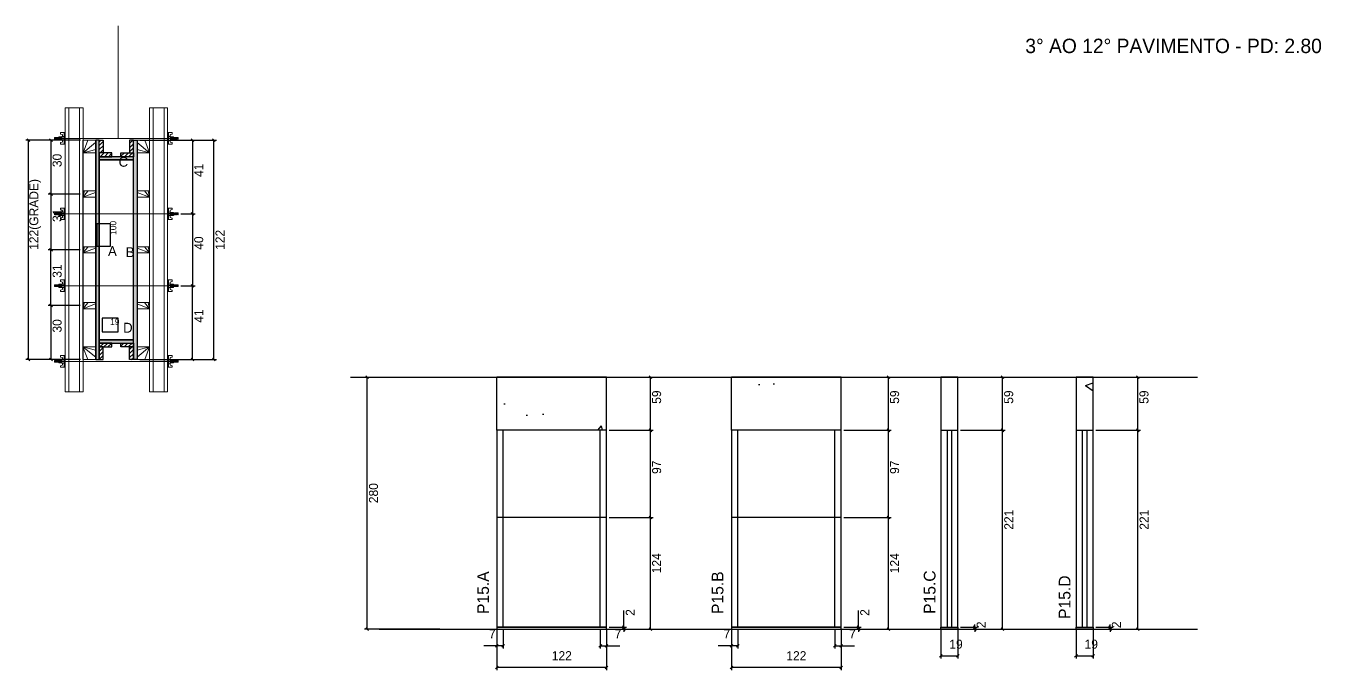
# Model space of a CAD drawing. Header units: metres. Extents: x 7413 to 8853, y 8626 to 9343.
import ezdxf

# ---------------------------------------------------------------- set-up
doc = ezdxf.new("R2010")
doc.units = ezdxf.units.M
for name, color, linetype in [('CHAPA', 7, 'Continuous'), ('COTA', 7, 'Continuous'), ('Hachura', 7, 'Continuous'), ('Madeira', 7, 'Continuous'), ('NIVEL 2° PAV.', 7, 'Continuous'), ('NOMENCLATURA', 7, 'Continuous'), ('Nível', 7, 'Continuous'), ('Painéis', 7, 'Continuous'), ('Perfil Metálico', 7, 'Continuous'), ('SARR_2.2x7', 7, 'Continuous'), ('SARRAFO', 7, 'Continuous'), ('Texto Seção', 7, 'Continuous'), ('TEXTO_GERAL', 7, 'Continuous')]:
    doc.layers.add(name, color=color, linetype=linetype)

msp = doc.modelspace()

# ---------------------------------------------------------------- hatches: boundary and pattern name
at = {"layer": 'COTA'}
h = msp.add_hatch(dxfattribs=at)
h.set_pattern_fill('AR-CONC')
h.paths.add_polyline_path([(7936.5, 8951.8), (7936.5, 8892.8), (8058.5, 8892.8), (8058.5, 8951.8), (7936.5, 8951.8)])
h = msp.add_hatch(dxfattribs=at)
h.set_pattern_fill('AR-CONC')
h.paths.add_polyline_path([(8197.4, 8951.8), (8197.4, 8892.8), (8319.4, 8892.8), (8319.4, 8951.8), (8197.4, 8951.8)])
h = msp.add_hatch(dxfattribs=at)
h.set_pattern_fill('AR-CONC')
h.paths.add_polyline_path([(8449.2, 8892.8), (8449.2, 8951.8), (8430.2, 8951.8), (8430.2, 8892.8), (8449.2, 8892.8)])
h = msp.add_hatch(dxfattribs=at)
h.set_pattern_fill('AR-CONC')
h.paths.add_polyline_path([(8599.6, 8892.8), (8599.6, 8951.8), (8580.6, 8951.8), (8580.6, 8892.8), (8599.6, 8892.8)])
at = {"layer": 'Hachura'}
h = msp.add_hatch(color=7, dxfattribs=at)
h.dxf.hatch_style = 1
h.paths.add_polyline_path([(7494.2, 9215.5), (7490.2, 9215.5), (7490.2, 8971.5), (7494.2, 8971.5), (7494.2, 9215.5)])
h = msp.add_hatch(color=7, dxfattribs=at)
h.dxf.hatch_style = 1
h.paths.add_polyline_path([(7494.2, 9215.5), (7490.2, 9215.5), (7490.2, 8971.5), (7494.2, 8971.5), (7494.2, 9215.5)])
h = msp.add_hatch(dxfattribs=at)
h.set_pattern_fill('ANSI31')
h.paths.add_polyline_path([(7494.2, 9201.5), (7498.6, 9201.5), (7498.6, 9215.5), (7494.2, 9215.5), (7494.2, 9201.5)])
h = msp.add_hatch(dxfattribs=at)
h.set_pattern_fill('ANSI31')
h.paths.add_polyline_path([(7532.2, 9201.5), (7527.8, 9201.5), (7527.8, 9215.5), (7532.2, 9215.5), (7532.2, 9201.5)])
h = msp.add_hatch(color=7, dxfattribs=at)
h.dxf.hatch_style = 1
h.paths.add_polyline_path([(7532.2, 9215.5), (7536.2, 9215.5), (7536.2, 8971.5), (7532.2, 8971.5), (7532.2, 9215.5)])
h = msp.add_hatch(color=7, dxfattribs=at)
h.dxf.hatch_style = 1
h.paths.add_polyline_path([(7532.2, 9215.5), (7536.2, 9215.5), (7536.2, 8971.5), (7532.2, 8971.5), (7532.2, 9215.5)])
h = msp.add_hatch(dxfattribs=at)
h.set_pattern_fill('ANSI31')
h.paths.add_polyline_path([(7494.2, 9197.1), (7494.2, 9201.5), (7508.2, 9201.5), (7508.2, 9197.1), (7494.2, 9197.1)])
h = msp.add_hatch(color=7, dxfattribs=at)
h.dxf.hatch_style = 1
h.paths.add_polyline_path([(7532.2, 9193.5), (7532.2, 9197.1), (7494.2, 9197.1), (7494.2, 9193.5), (7532.2, 9193.5)])
h = msp.add_hatch(color=7, dxfattribs=at)
h.dxf.hatch_style = 1
h.paths.add_polyline_path([(7532.2, 9193.5), (7532.2, 9197.1), (7494.2, 9197.1), (7494.2, 9193.5), (7532.2, 9193.5)])
h = msp.add_hatch(dxfattribs=at)
h.set_pattern_fill('ANSI31')
h.paths.add_polyline_path([(7532.2, 9197.1), (7532.2, 9201.5), (7518.2, 9201.5), (7518.2, 9197.1), (7532.2, 9197.1)])
h = msp.add_hatch(color=7, dxfattribs=at)
h.dxf.hatch_style = 1
h.paths.add_polyline_path([(7532.2, 8989.9), (7532.2, 8993.5), (7494.2, 8993.5), (7494.2, 8989.9), (7532.2, 8989.9)])
h = msp.add_hatch(color=7, dxfattribs=at)
h.dxf.hatch_style = 1
h.paths.add_polyline_path([(7532.2, 8989.9), (7532.2, 8993.5), (7494.2, 8993.5), (7494.2, 8989.9), (7532.2, 8989.9)])
h = msp.add_hatch(dxfattribs=at)
h.set_pattern_fill('ANSI31')
h.paths.add_polyline_path([(7494.2, 8985.5), (7494.2, 8989.9), (7508.2, 8989.9), (7508.2, 8985.5), (7494.2, 8985.5)])
h = msp.add_hatch(dxfattribs=at)
h.set_pattern_fill('ANSI31')
h.paths.add_polyline_path([(7532.2, 8985.5), (7532.2, 8989.9), (7518.2, 8989.9), (7518.2, 8985.5), (7532.2, 8985.5)])
h = msp.add_hatch(dxfattribs=at)
h.set_pattern_fill('ANSI31')
h.paths.add_polyline_path([(7494.2, 8985.5), (7498.6, 8985.5), (7498.6, 8971.5), (7494.2, 8971.5), (7494.2, 8985.5)])
h = msp.add_hatch(dxfattribs=at)
h.set_pattern_fill('ANSI31')
h.paths.add_polyline_path([(7532.2, 8985.5), (7527.8, 8985.5), (7527.8, 8971.5), (7532.2, 8971.5), (7532.2, 8985.5)])

# ---------------------------------------------------------------- linework, layer by layer
at = {"layer": 'CHAPA', "color": 1, "lineweight": 25}
for points in [[(7494.2, 9215.5), (7490.2, 9215.5), (7490.2, 8971.5), (7494.2, 8971.5)], [(7494.2, 9215.5), (7490.2, 9215.5), (7490.2, 8971.5), (7494.2, 8971.5)], [(7532.2, 9215.5), (7536.2, 9215.5), (7536.2, 8971.5), (7532.2, 8971.5)], [(7532.2, 9215.5), (7536.2, 9215.5), (7536.2, 8971.5), (7532.2, 8971.5)], [(7532.2, 9193.5), (7532.2, 9197.1), (7494.2, 9197.1), (7494.2, 9193.5)], [(7532.2, 9193.5), (7532.2, 9197.1), (7494.2, 9197.1), (7494.2, 9193.5)], [(7532.2, 8989.9), (7532.2, 8993.5), (7494.2, 8993.5), (7494.2, 8989.9)], [(7532.2, 8989.9), (7532.2, 8993.5), (7494.2, 8993.5), (7494.2, 8989.9)]]:
    msp.add_lwpolyline(points, close=True, dxfattribs=at)
at = {"layer": 'COTA', "color": 241, "lineweight": 25}
for p, q in [((7473.2, 9215.5), (7412.6, 9215.5)), ((7415.6, 8971.5), (7415.6, 9215.5)), ((7473.1, 9215.5), (7437.5, 9215.5)), ((7440.5, 9215.5), (7440.5, 9155.5)), ((7539.2, 9215.5), (7624.6, 9215.5)), ((7573.2, 9215.5), (7600.9, 9215.5)), ((7597.9, 9215.5), (7597.9, 9133.6)), ((7621.6, 8971.5), (7621.6, 9215.5)), ((7473.1, 9155.5), (7437.5, 9155.5)), ((7473.1, 9155.5), (7437.5, 9155.5)), ((7440.5, 9155.5), (7440.5, 9093.5)), ((7585, 9133.6), (7600.9, 9133.6)), ((7585, 9133.6), (7600.9, 9133.6)), ((7597.9, 9133.6), (7597.9, 9053.6)), ((7473.1, 9093.5), (7437.5, 9093.5)), ((7473.1, 9093.5), (7437.5, 9093.5)), ((7440.5, 9031.5), (7440.5, 9093.5)), ((7585, 9053.6), (7600.9, 9053.6)), ((7585, 9053.6), (7600.9, 9053.6)), ((7597.9, 8971.5), (7597.9, 9053.6)), ((7473.1, 9031.5), (7437.5, 9031.5)), ((7473.1, 9031.5), (7437.5, 9031.5)), ((7440.5, 9031.5), (7440.5, 8971.5)), ((7473.2, 8971.5), (7412.6, 8971.5)), ((7473.1, 8971.5), (7437.5, 8971.5)), ((7539.2, 8971.5), (7624.6, 8971.5)), ((7573.2, 8971.5), (7600.9, 8971.5)), ((8058.5, 8951.8), (7936.5, 8951.8)), ((7936.5, 8892.8), (7936.5, 8951.8)), ((8058.5, 8892.8), (8058.5, 8951.8)), ((8319.4, 8951.8), (8197.4, 8951.8)), ((8197.4, 8892.8), (8197.4, 8951.8)), ((8319.4, 8892.8), (8319.4, 8951.8))]:
    msp.add_line(p, q, dxfattribs=at)
at = {"layer": 'COTA', "color": 0, "lineweight": 25}
for p, q in [((7417.1, 9214), (7414.1, 9217)), ((7442, 9214), (7439, 9217)), ((7599.4, 9214), (7596.4, 9217)), ((7623.1, 9214), (7620.1, 9217)), ((7439, 9157), (7442, 9154)), ((7442, 9154), (7439, 9157)), ((7596.4, 9135.1), (7599.4, 9132.1)), ((7599.4, 9132.1), (7596.4, 9135.1)), ((7439, 9095), (7442, 9092)), ((7442, 9092), (7439, 9095)), ((7599.4, 9052.1), (7596.4, 9055.1)), ((7596.4, 9055.1), (7599.4, 9052.1)), ((7442, 9030), (7439, 9033)), ((7439, 9033), (7442, 9030)), ((7414.1, 8973), (7417.1, 8970)), ((7439, 8973), (7442, 8970)), ((7596.4, 8973), (7599.4, 8970)), ((7620.1, 8973), (7623.1, 8970)), ((8108.7, 8950.3), (8105.7, 8953.3)), ((8373.4, 8950.3), (8370.4, 8953.3)), ((8500.4, 8950.3), (8497.4, 8953.3)), ((8650.8, 8950.3), (8647.8, 8953.3)), ((8108.7, 8891.3), (8105.7, 8894.3)), ((8105.7, 8894.3), (8108.7, 8891.3)), ((8373.4, 8891.3), (8370.4, 8894.3)), ((8370.4, 8894.3), (8373.4, 8891.3)), ((8497.4, 8894.3), (8500.4, 8891.3)), ((8500.4, 8891.3), (8497.4, 8894.3)), ((8647.8, 8894.3), (8650.8, 8891.3)), ((8650.8, 8891.3), (8647.8, 8894.3)), ((8108.7, 8794.3), (8105.7, 8797.3)), ((8105.7, 8797.3), (8108.7, 8794.3)), ((8373.4, 8794.3), (8370.4, 8797.3)), ((8370.4, 8797.3), (8373.4, 8794.3)), ((8076.3, 8675.3), (8079.3, 8672.3)), ((8079.3, 8670.3), (8076.3, 8673.3)), ((8105.7, 8673.3), (8108.7, 8670.3)), ((8337.1, 8675.3), (8340.1, 8672.3)), ((8340.1, 8670.3), (8337.1, 8673.3)), ((8370.4, 8673.3), (8373.4, 8670.3)), ((8466.6, 8675.3), (8469.6, 8672.3)), ((8469.6, 8670.3), (8466.6, 8673.3)), ((8497.4, 8673.3), (8500.4, 8670.3)), ((8617, 8675.3), (8620, 8672.3)), ((8620, 8670.3), (8617, 8673.3)), ((8647.8, 8673.3), (8650.8, 8670.3)), ((7938, 8654.8), (7935, 8651.8)), ((7942, 8651.8), (7945, 8654.8)), ((8053, 8654.8), (8050, 8651.8)), ((8057, 8651.8), (8060, 8654.8)), ((8198.9, 8654.8), (8195.9, 8651.8)), ((8202.9, 8651.8), (8205.9, 8654.8)), ((8313.9, 8654.8), (8310.9, 8651.8)), ((8317.9, 8651.8), (8320.9, 8654.8)), ((7938, 8630.7), (7935, 8627.7)), ((8057, 8627.7), (8060, 8630.7)), ((8198.9, 8630.7), (8195.9, 8627.7)), ((8317.9, 8627.7), (8320.9, 8630.7)), ((8431.7, 8643.4), (8428.7, 8640.4)), ((8447.7, 8640.4), (8450.7, 8643.4)), ((8582.1, 8643.4), (8579.1, 8640.4)), ((8598.1, 8640.4), (8601.1, 8643.4))]:
    msp.add_line(p, q, dxfattribs=at)
at = {"layer": 'COTA', "color": 180, "lineweight": 25}
for p, q in [((7506.6, 9122.6), (7491.6, 9122.6)), ((7491.6, 9122.6), (7491.6, 9097.6)), ((7506.6, 9097.6), (7506.6, 9122.6)), ((7491.6, 9097.6), (7506.6, 9097.6)), ((7515.3, 9017.5), (7497.3, 9017.5)), ((7497.3, 9017.5), (7497.3, 9002.5)), ((7515.3, 9002.5), (7515.3, 9017.5)), ((7497.3, 9002.5), (7515.3, 9002.5))]:
    msp.add_line(p, q, dxfattribs=at)
at = {"layer": 'COTA', "color": 4, "lineweight": 25}
for p, q in [((8061.5, 8951.8), (8110.2, 8951.8)), ((8107.2, 8892.8), (8107.2, 8951.8)), ((8322.4, 8951.8), (8374.9, 8951.8)), ((8371.9, 8892.8), (8371.9, 8951.8)), ((8452.2, 8951.8), (8501.9, 8951.8)), ((8498.9, 8892.8), (8498.9, 8951.8)), ((8602.6, 8951.8), (8652.3, 8951.8)), ((8649.3, 8892.8), (8649.3, 8951.8)), ((8061.5, 8892.8), (8110.2, 8892.8)), ((8061.5, 8892.8), (8110.2, 8892.8)), ((8107.2, 8795.8), (8107.2, 8892.8)), ((8322.4, 8892.8), (8374.9, 8892.8)), ((8322.4, 8892.8), (8374.9, 8892.8)), ((8371.9, 8795.8), (8371.9, 8892.8)), ((8452.2, 8892.8), (8501.9, 8892.8)), ((8452.2, 8892.8), (8501.9, 8892.8)), ((8498.9, 8671.8), (8498.9, 8892.8)), ((8602.6, 8892.8), (8652.3, 8892.8)), ((8602.6, 8892.8), (8652.3, 8892.8)), ((8649.3, 8671.8), (8649.3, 8892.8)), ((8061.5, 8795.8), (8110.2, 8795.8)), ((8061.5, 8795.8), (8110.2, 8795.8)), ((8107.2, 8671.8), (8107.2, 8795.8)), ((8322.4, 8795.8), (8374.9, 8795.8)), ((8322.4, 8795.8), (8374.9, 8795.8)), ((8371.9, 8671.8), (8371.9, 8795.8)), ((8077.8, 8673.8), (8077.8, 8692.6)), ((8338.6, 8673.8), (8338.6, 8692.6)), ((8061.5, 8673.8), (8080.8, 8673.8)), ((8077.8, 8671.8), (8077.8, 8673.8)), ((8322.4, 8673.8), (8341.6, 8673.8)), ((8338.6, 8671.8), (8338.6, 8673.8)), ((8452.2, 8673.8), (8471.1, 8673.8)), ((8468.1, 8673.8), (8468.1, 8676.8)), ((8468.1, 8671.8), (8468.1, 8673.8)), ((8602.6, 8673.8), (8621.5, 8673.8)), ((8618.5, 8673.8), (8618.5, 8676.8)), ((8618.5, 8671.8), (8618.5, 8673.8)), ((7936.5, 8670.8), (7936.5, 8626.2)), ((7936.5, 8668.8), (7936.5, 8650.3)), ((7943.5, 8670.8), (7943.5, 8650.3)), ((8051.5, 8670.8), (8051.5, 8650.3)), ((8058.5, 8670.8), (8058.5, 8626.2)), ((8058.5, 8668.8), (8058.5, 8650.3)), ((8061.5, 8671.8), (8080.8, 8671.8)), ((8061.5, 8671.8), (8110.2, 8671.8)), ((8077.8, 8671.8), (8077.8, 8668.8)), ((8197.4, 8670.8), (8197.4, 8626.2)), ((8197.4, 8668.8), (8197.4, 8650.3)), ((8204.4, 8670.8), (8204.4, 8650.3)), ((8312.4, 8670.8), (8312.4, 8650.3)), ((8319.4, 8670.8), (8319.4, 8626.2)), ((8319.4, 8668.8), (8319.4, 8650.3)), ((8322.4, 8671.8), (8341.6, 8671.8)), ((8322.4, 8671.8), (8374.9, 8671.8)), ((8338.6, 8671.8), (8338.6, 8668.8)), ((8430.2, 8670.8), (8430.2, 8638.9)), ((8449.2, 8670.8), (8449.2, 8638.9)), ((8452.2, 8671.8), (8471.1, 8671.8)), ((8452.2, 8671.8), (8501.9, 8671.8)), ((8468.1, 8671.8), (8468.1, 8668.8)), ((8580.6, 8670.8), (8580.6, 8638.9)), ((8599.6, 8670.8), (8599.6, 8638.9)), ((8602.6, 8671.8), (8621.5, 8671.8)), ((8602.6, 8671.8), (8652.3, 8671.8)), ((8618.5, 8671.8), (8618.5, 8668.8)), ((7936.5, 8653.3), (7921.8, 8653.3)), ((7943.5, 8653.3), (7936.5, 8653.3)), ((8051.5, 8653.3), (8058.5, 8653.3)), ((8058.5, 8653.3), (8073.2, 8653.3)), ((8197.4, 8653.3), (8182.6, 8653.3)), ((8204.4, 8653.3), (8197.4, 8653.3)), ((8312.4, 8653.3), (8319.4, 8653.3)), ((8319.4, 8653.3), (8334.1, 8653.3)), ((8430.2, 8641.9), (8449.2, 8641.9)), ((8580.6, 8641.9), (8599.6, 8641.9)), ((8058.5, 8629.2), (7936.5, 8629.2)), ((8319.4, 8629.2), (8197.4, 8629.2))]:
    msp.add_line(p, q, dxfattribs=at)
at = {"layer": 'COTA', "color": 241, "lineweight": 25}
for points in [[(8449.2, 8892.8), (8449.2, 8951.8), (8430.2, 8951.8), (8430.2, 8892.8)], [(8599.6, 8892.8), (8599.6, 8951.8), (8580.6, 8951.8), (8580.6, 8892.8)]]:
    msp.add_lwpolyline(points, dxfattribs=at)
at = {"layer": 'Hachura', "color": 0, "lineweight": 9}
for p, q in [((7456.2, 9224), (7451, 9224)), ((7451, 9224), (7451, 9222.3)), ((7451, 9222.3), (7453.2, 9221.7)), ((7453.4, 9221.4), (7453.4, 9219.4)), ((7455.2, 9223.8), (7456.2, 9223.8)), ((7455.2, 9223.6), (7456.2, 9223.6)), ((7455.2, 9223.3), (7456.2, 9223.3)), ((7455.2, 9222.8), (7456.2, 9222.8)), ((7455.2, 9222), (7456.2, 9222)), ((7455.2, 9220.6), (7456.2, 9220.6)), ((7455.3, 9224), (7455.3, 9211.1)), ((7455.3, 9224), (7455.3, 9218.8)), ((7456.2, 9211.1), (7456.2, 9224)), ((7570.2, 9211.1), (7570.2, 9224)), ((7570.2, 9224), (7575.3, 9224)), ((7571.1, 9223.8), (7570.2, 9223.8)), ((7571.1, 9223.6), (7570.2, 9223.6)), ((7571.1, 9223.3), (7570.2, 9223.3)), ((7571.1, 9222.8), (7570.2, 9222.8)), ((7571.1, 9222), (7570.2, 9222)), ((7571.1, 9220.6), (7570.2, 9220.6)), ((7571.1, 9224), (7571.1, 9211.1)), ((7571.1, 9224), (7571.1, 9218.8)), ((7572.9, 9221.4), (7572.9, 9219.4)), ((7575.3, 9222.3), (7573.1, 9221.7)), ((7575.3, 9224), (7575.3, 9222.3)), ((7444.7, 9218.5), (7444.4, 9218.2)), ((7444.4, 9218.2), (7444.4, 9216.9)), ((7444.7, 9216.6), (7444.4, 9216.9)), ((7445, 9218.5), (7444.7, 9218.5)), ((7444.7, 9216.6), (7444.7, 9218.5)), ((7445.3, 9216.6), (7444.7, 9217.9)), ((7445.2, 9216.5), (7444.7, 9217.6)), ((7444.7, 9217.1), (7445, 9216.5)), ((7444.7, 9216.9), (7444.8, 9216.6)), ((7445, 9218.5), (7446, 9216.6)), ((7445, 9218.5), (7446, 9216.6)), ((7445.1, 9218.6), (7446.2, 9216.5)), ((7446.4, 9216.5), (7445.3, 9218.7)), ((7445.3, 9216.6), (7446, 9216.6)), ((7446.2, 9218.5), (7445.5, 9218.5)), ((7446.5, 9216.6), (7445.5, 9218.5)), ((7446.2, 9218.5), (7447.1, 9216.6)), ((7446.3, 9218.6), (7447.3, 9216.5)), ((7447.6, 9216.5), (7446.5, 9218.7)), ((7447.1, 9216.6), (7446.5, 9216.6)), ((7447.3, 9218.5), (7446.7, 9218.5)), ((7447.6, 9216.6), (7446.7, 9218.5)), ((7446.9, 9218.5), (7446.7, 9218.5)), ((7447.3, 9218.5), (7448.3, 9216.6)), ((7447.4, 9218.6), (7448.5, 9216.5)), ((7447.9, 9216.6), (7447.6, 9216.6)), ((7448.7, 9216.5), (7447.7, 9218.7)), ((7448.5, 9218.5), (7447.8, 9218.5)), ((7448.8, 9216.6), (7447.8, 9218.5)), ((7447.9, 9216.6), (7448.3, 9216.6)), ((7448.5, 9218.5), (7449.4, 9216.6)), ((7449.4, 9217.4), (7448.8, 9218.7)), ((7448.8, 9216.6), (7449.4, 9216.6)), ((7449.4, 9217.6), (7449, 9218.5)), ((7449.4, 9218.5), (7449, 9218.5)), ((7449.4, 9215.8), (7449.4, 9219.2)), ((7449.4, 9219.2), (7452.7, 9219.2)), ((7449.4, 9218.2), (7452.7, 9218.2)), ((7449.4, 9216.6), (7452.7, 9216.6)), ((7452.7, 9215.8), (7449.4, 9215.8)), ((7449.5, 9215.8), (7449.5, 9219.2)), ((7451, 9212.7), (7453.2, 9213.3)), ((7451, 9211.1), (7451, 9212.7)), ((7455.3, 9211.1), (7451, 9211.1)), ((7452.7, 9219.4), (7452.7, 9215.6)), ((7455.3, 9219.4), (7452.7, 9219.4)), ((7452.7, 9215.6), (7452.7, 9215.8)), ((7452.7, 9215.6), (7452.7, 9215.8)), ((7452.7, 9215.6), (7455.3, 9215.6)), ((7455.3, 9217.8), (7453.3, 9217.8)), ((7453.3, 9217.3), (7455.3, 9217.3)), ((7453.4, 9213.6), (7453.4, 9215.6)), ((7455.2, 9214.5), (7456.2, 9214.5)), ((7455.2, 9213.1), (7456.2, 9213.1)), ((7455.2, 9212.2), (7456.2, 9212.2)), ((7455.2, 9211.7), (7456.2, 9211.7)), ((7455.2, 9211.4), (7456.2, 9211.4)), ((7455.2, 9211.2), (7456.2, 9211.2)), ((7455.3, 9217.5), (7455.3, 9219.4)), ((7455.3, 9218.8), (7455.3, 9218.2)), ((7455.3, 9217.5), (7456.2, 9217.5)), ((7455.3, 9211.1), (7456.2, 9211.1)), ((7455.6, 9218.5), (7455.4, 9218.5)), ((7455.4, 9216.5), (7455.8, 9216.5)), ((7456, 9218.5), (7455.6, 9218.5)), ((7456.2, 9212), (7456.2, 9219.8)), ((7570.2, 9212), (7570.2, 9219.8)), ((7571.1, 9217.5), (7570.2, 9217.5)), ((7571.1, 9214.5), (7570.2, 9214.5)), ((7571.1, 9213.1), (7570.2, 9213.1)), ((7571.1, 9212.2), (7570.2, 9212.2)), ((7571.1, 9211.7), (7570.2, 9211.7)), ((7571.1, 9211.4), (7570.2, 9211.4)), ((7571.1, 9211.2), (7570.2, 9211.2)), ((7571.1, 9211.1), (7570.2, 9211.1)), ((7570.3, 9218.5), (7570.7, 9218.5)), ((7570.9, 9216.5), (7570.5, 9216.5)), ((7570.7, 9218.5), (7571, 9218.5)), ((7571.1, 9217.5), (7571.1, 9219.4)), ((7571.1, 9219.4), (7573.6, 9219.4)), ((7571.1, 9218.8), (7571.1, 9218.2)), ((7571.1, 9217.8), (7573.1, 9217.8)), ((7573.1, 9217.3), (7571.1, 9217.3)), ((7573.6, 9215.6), (7571.1, 9215.6)), ((7571.1, 9211.1), (7575.3, 9211.1)), ((7572.9, 9213.6), (7572.9, 9215.6)), ((7575.3, 9212.7), (7573.1, 9213.3)), ((7573.6, 9219.4), (7573.6, 9215.6)), ((7576.9, 9219.2), (7573.6, 9219.2)), ((7576.9, 9218.2), (7573.6, 9218.2)), ((7576.9, 9216.6), (7573.6, 9216.6)), ((7573.6, 9215.8), (7576.9, 9215.8)), ((7573.6, 9215.6), (7573.6, 9215.8)), ((7573.6, 9215.6), (7573.6, 9215.8)), ((7575.3, 9211.1), (7575.3, 9212.7)), ((7576.8, 9215.8), (7576.8, 9219.2)), ((7576.9, 9215.8), (7576.9, 9219.2)), ((7576.9, 9217.4), (7577.5, 9218.7)), ((7577.8, 9218.5), (7576.9, 9216.6)), ((7576.9, 9217.6), (7577.3, 9218.5)), ((7576.9, 9218.5), (7577.3, 9218.5)), ((7577.5, 9216.6), (7576.9, 9216.6)), ((7577.5, 9216.6), (7578.5, 9218.5)), ((7577.6, 9216.5), (7578.7, 9218.7)), ((7578.9, 9218.6), (7577.8, 9216.5)), ((7577.8, 9218.5), (7578.5, 9218.5)), ((7579, 9218.5), (7578, 9216.6)), ((7578.5, 9216.6), (7578, 9216.6)), ((7578.5, 9216.6), (7578.7, 9216.6)), ((7578.7, 9216.5), (7579.8, 9218.7)), ((7578.7, 9216.6), (7579.6, 9218.5)), ((7580.1, 9218.6), (7579, 9216.5)), ((7579, 9218.5), (7579.6, 9218.5)), ((7580.2, 9218.5), (7579.2, 9216.6)), ((7579.2, 9216.6), (7579.8, 9216.6)), ((7579.4, 9218.5), (7579.6, 9218.5)), ((7579.8, 9216.6), (7580.8, 9218.5)), ((7579.9, 9216.5), (7581, 9218.7)), ((7581.2, 9218.6), (7580.1, 9216.5)), ((7580.2, 9218.5), (7580.8, 9218.5)), ((7581.3, 9218.5), (7580.3, 9216.6)), ((7581.3, 9218.5), (7580.3, 9216.6)), ((7581, 9216.6), (7580.3, 9216.6)), ((7581, 9216.6), (7581.6, 9217.9)), ((7581.1, 9216.5), (7581.6, 9217.6)), ((7581.3, 9218.5), (7581.6, 9218.5)), ((7581.6, 9217.1), (7581.3, 9216.5)), ((7581.6, 9216.9), (7581.5, 9216.6)), ((7581.6, 9218.5), (7582, 9218.2)), ((7581.6, 9216.6), (7581.6, 9218.5)), ((7581.6, 9216.6), (7582, 9216.9)), ((7582, 9218.2), (7582, 9216.9)), ((7444.7, 9134.5), (7444.4, 9134.2)), ((7444.4, 9134.2), (7444.4, 9132.9)), ((7445, 9134.5), (7444.7, 9134.5)), ((7444.7, 9132.6), (7444.7, 9134.5)), ((7445.3, 9132.6), (7444.7, 9133.9)), ((7445.2, 9132.5), (7444.7, 9133.6)), ((7445, 9134.5), (7446, 9132.6)), ((7445, 9134.5), (7446, 9132.6)), ((7445.1, 9134.6), (7446.2, 9132.5)), ((7446.4, 9132.5), (7445.3, 9134.7)), ((7446.2, 9134.5), (7445.5, 9134.5)), ((7446.5, 9132.6), (7445.5, 9134.5)), ((7446.2, 9134.5), (7447.1, 9132.6)), ((7446.3, 9134.6), (7447.3, 9132.5)), ((7447.6, 9132.5), (7446.5, 9134.7)), ((7447.3, 9134.5), (7446.7, 9134.5)), ((7447.6, 9132.6), (7446.7, 9134.5)), ((7446.9, 9134.5), (7446.7, 9134.5)), ((7447.3, 9134.5), (7448.3, 9132.6)), ((7447.4, 9134.6), (7448.5, 9132.5)), ((7448.7, 9132.5), (7447.7, 9134.7)), ((7448.5, 9134.5), (7447.8, 9134.5)), ((7448.8, 9132.6), (7447.8, 9134.5)), ((7448.5, 9134.5), (7449.4, 9132.6)), ((7449.4, 9133.4), (7448.8, 9134.7)), ((7449.4, 9133.6), (7449, 9134.5)), ((7449.4, 9134.5), (7449, 9134.5)), ((7449.4, 9131.8), (7449.4, 9135.2)), ((7449.4, 9135.2), (7452.7, 9135.2)), ((7449.4, 9134.2), (7452.7, 9134.2)), ((7449.5, 9131.8), (7449.5, 9135.2)), ((7456.2, 9140), (7451, 9140)), ((7451, 9140), (7451, 9138.3)), ((7451, 9138.3), (7453.2, 9137.7)), ((7452.7, 9135.4), (7452.7, 9131.6)), ((7455.3, 9135.4), (7452.7, 9135.4)), ((7455.3, 9133.8), (7453.3, 9133.8)), ((7453.4, 9137.4), (7453.4, 9135.4)), ((7455.2, 9139.8), (7456.2, 9139.8)), ((7455.2, 9139.6), (7456.2, 9139.6)), ((7455.2, 9139.3), (7456.2, 9139.3)), ((7455.2, 9138.8), (7456.2, 9138.8)), ((7455.2, 9138), (7456.2, 9138)), ((7455.2, 9136.6), (7456.2, 9136.6)), ((7455.3, 9140), (7455.3, 9127.1)), ((7455.3, 9140), (7455.3, 9134.8)), ((7455.3, 9133.5), (7455.3, 9135.4)), ((7455.3, 9134.8), (7455.3, 9134.2)), ((7455.3, 9133.5), (7456.2, 9133.5)), ((7455.6, 9134.5), (7455.4, 9134.5)), ((7456, 9134.5), (7455.6, 9134.5)), ((7456.2, 9127.1), (7456.2, 9140)), ((7456.2, 9128), (7456.2, 9135.8)), ((7570.2, 9127.1), (7570.2, 9140)), ((7570.2, 9140), (7575.3, 9140)), ((7571.1, 9139.8), (7570.2, 9139.8)), ((7571.1, 9139.6), (7570.2, 9139.6)), ((7571.1, 9139.3), (7570.2, 9139.3)), ((7571.1, 9138.8), (7570.2, 9138.8)), ((7571.1, 9138), (7570.2, 9138)), ((7571.1, 9136.6), (7570.2, 9136.6)), ((7570.2, 9128), (7570.2, 9135.8)), ((7571.1, 9133.5), (7570.2, 9133.5)), ((7570.3, 9134.5), (7570.7, 9134.5)), ((7570.7, 9134.5), (7571, 9134.5)), ((7571.1, 9140), (7571.1, 9127.1)), ((7571.1, 9140), (7571.1, 9134.8)), ((7571.1, 9133.5), (7571.1, 9135.4)), ((7571.1, 9135.4), (7573.6, 9135.4)), ((7571.1, 9134.8), (7571.1, 9134.2)), ((7571.1, 9133.8), (7573.1, 9133.8)), ((7572.9, 9137.4), (7572.9, 9135.4)), ((7575.3, 9138.3), (7573.1, 9137.7)), ((7573.6, 9135.4), (7573.6, 9131.6)), ((7576.9, 9135.2), (7573.6, 9135.2)), ((7576.9, 9134.2), (7573.6, 9134.2)), ((7575.3, 9140), (7575.3, 9138.3)), ((7576.8, 9131.8), (7576.8, 9135.2)), ((7576.9, 9131.8), (7576.9, 9135.2)), ((7576.9, 9133.4), (7577.5, 9134.7)), ((7577.8, 9134.5), (7576.9, 9132.6)), ((7576.9, 9133.6), (7577.3, 9134.5)), ((7576.9, 9134.5), (7577.3, 9134.5)), ((7577.5, 9132.6), (7578.5, 9134.5)), ((7577.6, 9132.5), (7578.7, 9134.7)), ((7578.9, 9134.6), (7577.8, 9132.5)), ((7577.8, 9134.5), (7578.5, 9134.5)), ((7579, 9134.5), (7578, 9132.6)), ((7578.7, 9132.5), (7579.8, 9134.7)), ((7578.7, 9132.6), (7579.6, 9134.5)), ((7580.1, 9134.6), (7579, 9132.5)), ((7579, 9134.5), (7579.6, 9134.5)), ((7580.2, 9134.5), (7579.2, 9132.6)), ((7579.4, 9134.5), (7579.6, 9134.5)), ((7579.8, 9132.6), (7580.8, 9134.5)), ((7579.9, 9132.5), (7581, 9134.7)), ((7581.2, 9134.6), (7580.1, 9132.5)), ((7580.2, 9134.5), (7580.8, 9134.5)), ((7581.3, 9134.5), (7580.3, 9132.6)), ((7581.3, 9134.5), (7580.3, 9132.6)), ((7581, 9132.6), (7581.6, 9133.9)), ((7581.1, 9132.5), (7581.6, 9133.6)), ((7581.3, 9134.5), (7581.6, 9134.5)), ((7581.6, 9134.5), (7582, 9134.2)), ((7581.6, 9132.6), (7581.6, 9134.5)), ((7582, 9134.2), (7582, 9132.9)), ((7444.7, 9132.6), (7444.4, 9132.9)), ((7444.7, 9133.1), (7445, 9132.5)), ((7444.7, 9132.9), (7444.8, 9132.6)), ((7445.3, 9132.6), (7446, 9132.6)), ((7447.1, 9132.6), (7446.5, 9132.6)), ((7447.9, 9132.6), (7447.6, 9132.6)), ((7447.9, 9132.6), (7448.3, 9132.6)), ((7448.8, 9132.6), (7449.4, 9132.6)), ((7449.4, 9132.6), (7452.7, 9132.6)), ((7452.7, 9131.8), (7449.4, 9131.8)), ((7451, 9128.7), (7453.2, 9129.3)), ((7451, 9127.1), (7451, 9128.7)), ((7455.3, 9127.1), (7451, 9127.1)), ((7452.7, 9131.6), (7452.7, 9131.8)), ((7452.7, 9131.6), (7452.7, 9131.8)), ((7452.7, 9131.6), (7455.3, 9131.6)), ((7453.3, 9133.3), (7455.3, 9133.3)), ((7453.4, 9129.6), (7453.4, 9131.6)), ((7455.2, 9130.5), (7456.2, 9130.5)), ((7455.2, 9129.1), (7456.2, 9129.1)), ((7455.2, 9128.2), (7456.2, 9128.2)), ((7455.2, 9127.7), (7456.2, 9127.7)), ((7455.2, 9127.4), (7456.2, 9127.4)), ((7455.2, 9127.2), (7456.2, 9127.2)), ((7455.3, 9127.1), (7456.2, 9127.1)), ((7455.4, 9132.5), (7455.8, 9132.5)), ((7571.1, 9130.5), (7570.2, 9130.5)), ((7571.1, 9129.1), (7570.2, 9129.1)), ((7571.1, 9128.2), (7570.2, 9128.2)), ((7571.1, 9127.7), (7570.2, 9127.7)), ((7571.1, 9127.4), (7570.2, 9127.4)), ((7571.1, 9127.2), (7570.2, 9127.2)), ((7571.1, 9127.1), (7570.2, 9127.1)), ((7570.9, 9132.5), (7570.5, 9132.5)), ((7573.1, 9133.3), (7571.1, 9133.3)), ((7573.6, 9131.6), (7571.1, 9131.6)), ((7571.1, 9127.1), (7575.3, 9127.1)), ((7572.9, 9129.6), (7572.9, 9131.6)), ((7575.3, 9128.7), (7573.1, 9129.3)), ((7576.9, 9132.6), (7573.6, 9132.6)), ((7573.6, 9131.8), (7576.9, 9131.8)), ((7573.6, 9131.6), (7573.6, 9131.8)), ((7573.6, 9131.6), (7573.6, 9131.8)), ((7575.3, 9127.1), (7575.3, 9128.7)), ((7577.5, 9132.6), (7576.9, 9132.6)), ((7578.5, 9132.6), (7578, 9132.6)), ((7578.5, 9132.6), (7578.7, 9132.6)), ((7579.2, 9132.6), (7579.8, 9132.6)), ((7581, 9132.6), (7580.3, 9132.6)), ((7581.6, 9133.1), (7581.3, 9132.5)), ((7581.6, 9132.9), (7581.5, 9132.6)), ((7581.6, 9132.6), (7582, 9132.9)), ((7444.7, 9054.5), (7444.4, 9054.2)), ((7444.4, 9054.2), (7444.4, 9052.9)), ((7444.7, 9052.6), (7444.4, 9052.9)), ((7445, 9054.5), (7444.7, 9054.5)), ((7444.7, 9052.6), (7444.7, 9054.5)), ((7445.3, 9052.6), (7444.7, 9053.9)), ((7445.2, 9052.5), (7444.7, 9053.6)), ((7444.7, 9053.1), (7445, 9052.5)), ((7444.7, 9052.9), (7444.8, 9052.6)), ((7445, 9054.5), (7446, 9052.6)), ((7445, 9054.5), (7446, 9052.6)), ((7445.1, 9054.6), (7446.2, 9052.5)), ((7446.4, 9052.5), (7445.3, 9054.7)), ((7445.3, 9052.6), (7446, 9052.6)), ((7446.2, 9054.5), (7445.5, 9054.5)), ((7446.5, 9052.6), (7445.5, 9054.5)), ((7446.2, 9054.5), (7447.1, 9052.6)), ((7446.3, 9054.6), (7447.3, 9052.5)), ((7447.6, 9052.5), (7446.5, 9054.7)), ((7447.1, 9052.6), (7446.5, 9052.6)), ((7447.3, 9054.5), (7446.7, 9054.5)), ((7447.6, 9052.6), (7446.7, 9054.5)), ((7446.9, 9054.5), (7446.7, 9054.5)), ((7447.3, 9054.5), (7448.3, 9052.6)), ((7447.4, 9054.6), (7448.5, 9052.5)), ((7447.9, 9052.6), (7447.6, 9052.6)), ((7448.7, 9052.5), (7447.7, 9054.7)), ((7448.5, 9054.5), (7447.8, 9054.5)), ((7448.8, 9052.6), (7447.8, 9054.5)), ((7447.9, 9052.6), (7448.3, 9052.6)), ((7448.5, 9054.5), (7449.4, 9052.6)), ((7449.4, 9053.4), (7448.8, 9054.7)), ((7448.8, 9052.6), (7449.4, 9052.6)), ((7449.4, 9053.6), (7449, 9054.5)), ((7449.4, 9054.5), (7449, 9054.5)), ((7449.4, 9051.8), (7449.4, 9055.2)), ((7449.4, 9055.2), (7452.7, 9055.2)), ((7449.4, 9054.2), (7452.7, 9054.2)), ((7449.4, 9052.6), (7452.7, 9052.6)), ((7452.7, 9051.8), (7449.4, 9051.8)), ((7449.5, 9051.8), (7449.5, 9055.2)), ((7456.2, 9060), (7451, 9060)), ((7451, 9060), (7451, 9058.3)), ((7451, 9058.3), (7453.2, 9057.7)), ((7451, 9048.7), (7453.2, 9049.3)), ((7451, 9047.1), (7451, 9048.7)), ((7455.3, 9047.1), (7451, 9047.1)), ((7452.7, 9055.4), (7452.7, 9051.6)), ((7455.3, 9055.4), (7452.7, 9055.4)), ((7452.7, 9051.6), (7452.7, 9051.8)), ((7452.7, 9051.6), (7452.7, 9051.8)), ((7452.7, 9051.6), (7455.3, 9051.6)), ((7455.3, 9053.8), (7453.3, 9053.8)), ((7453.3, 9053.3), (7455.3, 9053.3)), ((7453.4, 9057.4), (7453.4, 9055.4)), ((7453.4, 9049.6), (7453.4, 9051.6)), ((7455.2, 9059.8), (7456.2, 9059.8)), ((7455.2, 9059.6), (7456.2, 9059.6)), ((7455.2, 9059.3), (7456.2, 9059.3)), ((7455.2, 9058.8), (7456.2, 9058.8)), ((7455.2, 9058), (7456.2, 9058)), ((7455.2, 9056.6), (7456.2, 9056.6)), ((7455.2, 9050.5), (7456.2, 9050.5)), ((7455.2, 9049.1), (7456.2, 9049.1)), ((7455.2, 9048.2), (7456.2, 9048.2)), ((7455.2, 9047.7), (7456.2, 9047.7)), ((7455.2, 9047.4), (7456.2, 9047.4)), ((7455.2, 9047.2), (7456.2, 9047.2)), ((7455.3, 9060), (7455.3, 9047.1)), ((7455.3, 9060), (7455.3, 9054.8)), ((7455.3, 9053.5), (7455.3, 9055.4)), ((7455.3, 9054.8), (7455.3, 9054.2)), ((7455.3, 9053.5), (7456.2, 9053.5)), ((7455.3, 9047.1), (7456.2, 9047.1)), ((7455.6, 9054.5), (7455.4, 9054.5)), ((7455.4, 9052.5), (7455.8, 9052.5)), ((7456, 9054.5), (7455.6, 9054.5)), ((7456.2, 9047.1), (7456.2, 9060)), ((7456.2, 9048), (7456.2, 9055.8)), ((7570.2, 9047.1), (7570.2, 9060)), ((7570.2, 9060), (7575.3, 9060)), ((7571.1, 9059.8), (7570.2, 9059.8)), ((7571.1, 9059.6), (7570.2, 9059.6)), ((7571.1, 9059.3), (7570.2, 9059.3)), ((7571.1, 9058.8), (7570.2, 9058.8)), ((7571.1, 9058), (7570.2, 9058)), ((7571.1, 9056.6), (7570.2, 9056.6)), ((7570.2, 9048), (7570.2, 9055.8)), ((7571.1, 9053.5), (7570.2, 9053.5)), ((7571.1, 9050.5), (7570.2, 9050.5)), ((7571.1, 9049.1), (7570.2, 9049.1)), ((7571.1, 9048.2), (7570.2, 9048.2)), ((7571.1, 9047.7), (7570.2, 9047.7)), ((7571.1, 9047.4), (7570.2, 9047.4)), ((7571.1, 9047.2), (7570.2, 9047.2)), ((7571.1, 9047.1), (7570.2, 9047.1)), ((7570.3, 9054.5), (7570.7, 9054.5)), ((7570.9, 9052.5), (7570.5, 9052.5)), ((7570.7, 9054.5), (7571, 9054.5)), ((7571.1, 9060), (7571.1, 9047.1)), ((7571.1, 9060), (7571.1, 9054.8)), ((7571.1, 9053.5), (7571.1, 9055.4)), ((7571.1, 9055.4), (7573.6, 9055.4)), ((7571.1, 9054.8), (7571.1, 9054.2)), ((7571.1, 9053.8), (7573.1, 9053.8)), ((7573.1, 9053.3), (7571.1, 9053.3)), ((7573.6, 9051.6), (7571.1, 9051.6)), ((7571.1, 9047.1), (7575.3, 9047.1)), ((7572.9, 9057.4), (7572.9, 9055.4)), ((7572.9, 9049.6), (7572.9, 9051.6)), ((7575.3, 9058.3), (7573.1, 9057.7)), ((7575.3, 9048.7), (7573.1, 9049.3)), ((7573.6, 9055.4), (7573.6, 9051.6)), ((7576.9, 9055.2), (7573.6, 9055.2)), ((7576.9, 9054.2), (7573.6, 9054.2)), ((7576.9, 9052.6), (7573.6, 9052.6)), ((7573.6, 9051.8), (7576.9, 9051.8)), ((7573.6, 9051.6), (7573.6, 9051.8)), ((7573.6, 9051.6), (7573.6, 9051.8)), ((7575.3, 9060), (7575.3, 9058.3)), ((7575.3, 9047.1), (7575.3, 9048.7)), ((7576.8, 9051.8), (7576.8, 9055.2)), ((7576.9, 9051.8), (7576.9, 9055.2)), ((7576.9, 9053.4), (7577.5, 9054.7)), ((7577.8, 9054.5), (7576.9, 9052.6)), ((7576.9, 9053.6), (7577.3, 9054.5)), ((7576.9, 9054.5), (7577.3, 9054.5)), ((7577.5, 9052.6), (7576.9, 9052.6)), ((7577.5, 9052.6), (7578.5, 9054.5)), ((7577.6, 9052.5), (7578.7, 9054.7)), ((7578.9, 9054.6), (7577.8, 9052.5)), ((7577.8, 9054.5), (7578.5, 9054.5)), ((7579, 9054.5), (7578, 9052.6)), ((7578.5, 9052.6), (7578, 9052.6)), ((7578.5, 9052.6), (7578.7, 9052.6)), ((7578.7, 9052.5), (7579.8, 9054.7)), ((7578.7, 9052.6), (7579.6, 9054.5)), ((7580.1, 9054.6), (7579, 9052.5)), ((7579, 9054.5), (7579.6, 9054.5)), ((7580.2, 9054.5), (7579.2, 9052.6)), ((7579.2, 9052.6), (7579.8, 9052.6)), ((7579.4, 9054.5), (7579.6, 9054.5)), ((7579.8, 9052.6), (7580.8, 9054.5)), ((7579.9, 9052.5), (7581, 9054.7)), ((7581.2, 9054.6), (7580.1, 9052.5)), ((7580.2, 9054.5), (7580.8, 9054.5)), ((7581.3, 9054.5), (7580.3, 9052.6)), ((7581.3, 9054.5), (7580.3, 9052.6)), ((7581, 9052.6), (7580.3, 9052.6)), ((7581, 9052.6), (7581.6, 9053.9)), ((7581.1, 9052.5), (7581.6, 9053.6)), ((7581.3, 9054.5), (7581.6, 9054.5)), ((7581.6, 9053.1), (7581.3, 9052.5)), ((7581.6, 9052.9), (7581.5, 9052.6)), ((7581.6, 9054.5), (7582, 9054.2)), ((7581.6, 9052.6), (7581.6, 9054.5)), ((7581.6, 9052.6), (7582, 9052.9)), ((7582, 9054.2), (7582, 9052.9)), ((7455.3, 8976), (7451, 8976)), ((7451, 8976), (7451, 8974.3)), ((7455.2, 8975.8), (7456.2, 8975.8)), ((7455.2, 8975.6), (7456.2, 8975.6)), ((7455.2, 8975.3), (7456.2, 8975.3)), ((7455.3, 8963.1), (7455.3, 8976)), ((7455.3, 8976), (7456.2, 8976)), ((7456.2, 8976), (7456.2, 8963.1)), ((7456.2, 8975), (7456.2, 8967.2)), ((7570.2, 8976), (7570.2, 8963.1)), ((7571.1, 8976), (7570.2, 8976)), ((7571.1, 8975.8), (7570.2, 8975.8)), ((7571.1, 8975.6), (7570.2, 8975.6)), ((7571.1, 8975.3), (7570.2, 8975.3)), ((7570.2, 8975), (7570.2, 8967.2)), ((7571.1, 8963.1), (7571.1, 8976)), ((7571.1, 8976), (7575.3, 8976)), ((7575.3, 8976), (7575.3, 8974.3)), ((7444.7, 8970.4), (7444.4, 8970.1)), ((7444.4, 8968.8), (7444.4, 8970.1)), ((7444.7, 8968.5), (7444.4, 8968.8)), ((7444.7, 8969.9), (7445, 8970.6)), ((7445.2, 8970.5), (7444.7, 8969.4)), ((7444.7, 8970.2), (7444.8, 8970.4)), ((7445.3, 8970.4), (7444.7, 8969.1)), ((7444.7, 8970.4), (7444.7, 8968.5)), ((7445, 8968.5), (7444.7, 8968.5)), ((7445, 8968.5), (7446, 8970.4)), ((7445, 8968.5), (7446, 8970.4)), ((7445.1, 8968.4), (7446.2, 8970.6)), ((7446.4, 8970.5), (7445.3, 8968.4)), ((7445.3, 8970.4), (7446, 8970.4)), ((7446.5, 8970.4), (7445.5, 8968.5)), ((7446.2, 8968.5), (7445.5, 8968.5)), ((7446.2, 8968.5), (7447.1, 8970.4)), ((7446.3, 8968.4), (7447.3, 8970.6)), ((7447.6, 8970.5), (7446.5, 8968.4)), ((7447.1, 8970.4), (7446.5, 8970.4)), ((7447.6, 8970.4), (7446.7, 8968.5)), ((7447.3, 8968.5), (7446.7, 8968.5)), ((7446.9, 8968.5), (7446.7, 8968.5)), ((7447.3, 8968.5), (7448.3, 8970.4)), ((7447.4, 8968.4), (7448.5, 8970.6)), ((7447.9, 8970.4), (7447.6, 8970.4)), ((7448.7, 8970.5), (7447.7, 8968.4)), ((7448.8, 8970.4), (7447.8, 8968.5)), ((7448.5, 8968.5), (7447.8, 8968.5)), ((7447.9, 8970.4), (7448.3, 8970.4)), ((7448.5, 8968.5), (7449.4, 8970.4)), ((7448.8, 8970.4), (7449.4, 8970.4)), ((7449.4, 8969.6), (7448.8, 8968.4)), ((7449.4, 8969.4), (7449, 8968.5)), ((7449.4, 8968.5), (7449, 8968.5)), ((7449.4, 8971.2), (7449.4, 8967.8)), ((7452.7, 8971.2), (7449.4, 8971.2)), ((7449.4, 8970.4), (7452.7, 8970.4)), ((7449.4, 8968.9), (7452.7, 8968.9)), ((7449.4, 8967.8), (7452.7, 8967.8)), ((7449.5, 8971.2), (7449.5, 8967.8)), ((7451, 8974.3), (7453.2, 8973.7)), ((7451, 8964.7), (7453.2, 8965.3)), ((7451, 8963.1), (7451, 8964.7)), ((7456.2, 8963.1), (7451, 8963.1)), ((7452.7, 8967.6), (7452.7, 8971.4)), ((7452.7, 8971.4), (7455.3, 8971.4)), ((7452.7, 8971.4), (7452.7, 8971.2)), ((7452.7, 8971.4), (7452.7, 8971.2)), ((7455.3, 8967.6), (7452.7, 8967.6)), ((7453.3, 8969.7), (7455.3, 8969.7)), ((7455.3, 8969.2), (7453.3, 8969.2)), ((7453.4, 8973.4), (7453.4, 8971.4)), ((7453.4, 8965.6), (7453.4, 8967.6)), ((7455.2, 8974.8), (7456.2, 8974.8)), ((7455.2, 8974), (7456.2, 8974)), ((7455.2, 8972.5), (7456.2, 8972.5)), ((7455.2, 8966.5), (7456.2, 8966.5)), ((7455.2, 8965.1), (7456.2, 8965.1)), ((7455.2, 8964.2), (7456.2, 8964.2)), ((7455.2, 8963.7), (7456.2, 8963.7)), ((7455.2, 8963.4), (7456.2, 8963.4)), ((7455.2, 8963.2), (7456.2, 8963.2)), ((7455.3, 8969.5), (7455.3, 8967.6)), ((7455.3, 8969.5), (7456.2, 8969.5)), ((7455.3, 8968.2), (7455.3, 8968.9)), ((7455.3, 8963.1), (7455.3, 8968.2)), ((7455.4, 8970.5), (7455.8, 8970.5)), ((7455.6, 8968.6), (7455.4, 8968.6)), ((7456, 8968.6), (7455.6, 8968.6)), ((7571.1, 8974.8), (7570.2, 8974.8)), ((7571.1, 8974), (7570.2, 8974)), ((7571.1, 8972.5), (7570.2, 8972.5)), ((7571.1, 8969.5), (7570.2, 8969.5)), ((7571.1, 8966.5), (7570.2, 8966.5)), ((7571.1, 8965.1), (7570.2, 8965.1)), ((7571.1, 8964.2), (7570.2, 8964.2)), ((7571.1, 8963.7), (7570.2, 8963.7)), ((7571.1, 8963.4), (7570.2, 8963.4)), ((7571.1, 8963.2), (7570.2, 8963.2)), ((7570.2, 8963.1), (7575.3, 8963.1)), ((7570.3, 8968.6), (7570.7, 8968.6)), ((7570.9, 8970.5), (7570.5, 8970.5)), ((7570.7, 8968.6), (7571, 8968.6)), ((7573.6, 8971.4), (7571.1, 8971.4)), ((7573.1, 8969.7), (7571.1, 8969.7)), ((7571.1, 8969.5), (7571.1, 8967.6)), ((7571.1, 8969.2), (7573.1, 8969.2)), ((7571.1, 8968.2), (7571.1, 8968.9)), ((7571.1, 8963.1), (7571.1, 8968.2)), ((7571.1, 8967.6), (7573.6, 8967.6)), ((7572.9, 8973.4), (7572.9, 8971.4)), ((7572.9, 8965.6), (7572.9, 8967.6)), ((7575.3, 8974.3), (7573.1, 8973.7)), ((7575.3, 8964.7), (7573.1, 8965.3)), ((7573.6, 8967.6), (7573.6, 8971.4)), ((7573.6, 8971.4), (7573.6, 8971.2)), ((7573.6, 8971.4), (7573.6, 8971.2)), ((7573.6, 8971.2), (7576.9, 8971.2)), ((7576.9, 8970.4), (7573.6, 8970.4)), ((7576.9, 8968.9), (7573.6, 8968.9)), ((7576.9, 8967.8), (7573.6, 8967.8)), ((7575.3, 8963.1), (7575.3, 8964.7)), ((7576.8, 8971.2), (7576.8, 8967.8)), ((7576.9, 8971.2), (7576.9, 8967.8)), ((7577.5, 8970.4), (7576.9, 8970.4)), ((7577.8, 8968.5), (7576.9, 8970.4)), ((7576.9, 8969.6), (7577.5, 8968.4)), ((7576.9, 8969.4), (7577.3, 8968.5)), ((7576.9, 8968.5), (7577.3, 8968.5)), ((7577.5, 8970.4), (7578.5, 8968.5)), ((7577.6, 8970.5), (7578.7, 8968.4)), ((7578.9, 8968.4), (7577.8, 8970.6)), ((7577.8, 8968.5), (7578.5, 8968.5)), ((7578.5, 8970.4), (7578, 8970.4)), ((7579, 8968.5), (7578, 8970.4)), ((7578.5, 8970.4), (7578.7, 8970.4)), ((7578.7, 8970.5), (7579.8, 8968.4)), ((7578.7, 8970.4), (7579.6, 8968.5)), ((7580.1, 8968.4), (7579, 8970.6)), ((7579, 8968.5), (7579.6, 8968.5)), ((7579.2, 8970.4), (7579.8, 8970.4)), ((7580.2, 8968.5), (7579.2, 8970.4)), ((7579.4, 8968.5), (7579.6, 8968.5)), ((7579.8, 8970.4), (7580.8, 8968.5)), ((7579.9, 8970.5), (7581, 8968.4)), ((7581.2, 8968.4), (7580.1, 8970.6)), ((7580.2, 8968.5), (7580.8, 8968.5)), ((7581.3, 8968.5), (7580.3, 8970.4)), ((7581, 8970.4), (7580.3, 8970.4)), ((7581.3, 8968.5), (7580.3, 8970.4)), ((7581, 8970.4), (7581.6, 8969.1)), ((7581.1, 8970.5), (7581.6, 8969.4)), ((7581.6, 8969.9), (7581.3, 8970.6)), ((7581.3, 8968.5), (7581.6, 8968.5)), ((7581.6, 8970.2), (7581.5, 8970.4)), ((7581.6, 8970.4), (7582, 8970.1)), ((7581.6, 8970.4), (7581.6, 8968.5)), ((7581.6, 8968.5), (7582, 8968.8)), ((7582, 8968.8), (7582, 8970.1))]:
    msp.add_line(p, q, dxfattribs=at)
at = {"layer": 'Hachura', "color": 251, "lineweight": 9}
for p, q in [((7581, 9217.5), (7449.2, 9217.5)), ((7581, 9133.5), (7449.2, 9133.5)), ((7581, 9053.5), (7449.2, 9053.5)), ((7581, 8969.5), (7449.2, 8969.5))]:
    msp.add_line(p, q, dxfattribs=at)
at = {"layer": 'Madeira', "color": 126, "lineweight": 18}
for p, q in [((7476.2, 9201.5), (7481.6, 9215.5)), ((7476.2, 9201.5), (7490.1, 9213)), ((7550.2, 9201.5), (7536.2, 9213)), ((7550.2, 9201.5), (7544.7, 9215.5)), ((7476.2, 9201.5), (7490.2, 9205)), ((7550.2, 9201.5), (7536.2, 9205)), ((7476.1, 9152), (7481.9, 9159)), ((7476.1, 9152), (7477.9, 9159)), ((7476.1, 9152), (7490.1, 9157.4)), ((7550.2, 9152), (7536.2, 9157.4)), ((7550.2, 9152), (7544.4, 9159)), ((7550.2, 9152), (7548.4, 9159)), ((7476.1, 9090), (7481.9, 9097)), ((7476.1, 9090), (7477.9, 9097)), ((7476.1, 9090), (7490.1, 9095.4)), ((7550.2, 9090), (7536.2, 9095.4)), ((7550.2, 9090), (7544.4, 9097)), ((7550.2, 9090), (7548.4, 9097)), ((7476.1, 9028), (7481.9, 9035)), ((7476.1, 9028), (7477.9, 9035)), ((7476.1, 9028), (7490.1, 9033.4)), ((7550.2, 9028), (7536.2, 9033.4)), ((7550.2, 9028), (7544.4, 9035)), ((7550.2, 9028), (7548.4, 9035)), ((7476.1, 8985.5), (7490.2, 8974)), ((7476.1, 8985.5), (7490.1, 8982)), ((7476.1, 8985.5), (7481.6, 8971.5)), ((7550.2, 8985.5), (7536.2, 8974)), ((7550.2, 8985.5), (7536.2, 8982)), ((7550.2, 8985.5), (7544.7, 8971.5))]:
    msp.add_line(p, q, dxfattribs=at)
for points in [[(7476.1, 8971.5), (7490.1, 8971.5), (7490.1, 9215.5), (7476.1, 9215.5)], [(7476.2, 9201.5), (7490.2, 9201.5), (7490.1, 9215.5), (7476.1, 9215.5)], [(7550.2, 8971.5), (7536.2, 8971.5), (7536.2, 9215.5), (7550.2, 9215.5)], [(7550.2, 9201.5), (7536.2, 9201.5), (7536.2, 9215.5), (7550.2, 9215.5)], [(7476.1, 9152), (7476.1, 9159), (7490.1, 9159), (7490.1, 9152)], [(7550.2, 9152), (7550.2, 9159), (7536.2, 9159), (7536.2, 9152)], [(7476.1, 9090), (7476.1, 9097), (7490.1, 9097), (7490.1, 9090)], [(7550.2, 9090), (7550.2, 9097), (7536.2, 9097), (7536.2, 9090)], [(7476.1, 9028), (7476.1, 9035), (7490.1, 9035), (7490.1, 9028)], [(7550.2, 9028), (7550.2, 9035), (7536.2, 9035), (7536.2, 9028)], [(7476.1, 8985.5), (7490.1, 8985.5), (7490.2, 8971.5), (7476.2, 8971.5)], [(7550.2, 8985.5), (7536.2, 8985.5), (7536.2, 8971.5), (7550.2, 8971.5)]]:
    msp.add_lwpolyline(points, close=True, dxfattribs=at)
at = {"layer": 'NIVEL 2° PAV.', "color": 4, "lineweight": 25}
for p, q in [((7789.2, 8951.8), (7795.3, 8951.8)), ((7792.3, 8671.8), (7792.3, 8951.8)), ((7872.9, 8671.8), (7789.3, 8671.8))]:
    msp.add_line(p, q, dxfattribs=at)
at = {"layer": 'NIVEL 2° PAV.', "color": 0, "lineweight": 25}
for p, q in [((7793.8, 8950.3), (7790.8, 8953.3)), ((7790.8, 8673.3), (7793.8, 8670.3))]:
    msp.add_line(p, q, dxfattribs=at)
at = {"layer": 'Nível', "color": 4, "lineweight": 25}
for p, q in [((7773.7, 8951.8), (8715.7, 8951.8)), ((7805.5, 8671.8), (8715.7, 8671.8))]:
    msp.add_line(p, q, dxfattribs=at)
at = {"layer": 'Painéis', "color": 200, "lineweight": 25}
for p, q in [((7936.5, 8892.8), (7936.5, 8671.8)), ((8058.5, 8892.8), (7936.5, 8892.8)), ((8058.5, 8671.8), (8058.5, 8892.8)), ((8197.4, 8892.8), (8197.4, 8671.8)), ((8319.4, 8892.8), (8197.4, 8892.8)), ((8319.4, 8671.8), (8319.4, 8892.8)), ((8430.2, 8892.8), (8430.2, 8673.8)), ((8430.2, 8892.8), (8449.2, 8892.8)), ((8449.2, 8673.8), (8449.2, 8892.8)), ((8580.6, 8892.8), (8580.6, 8673.8)), ((8580.6, 8892.8), (8599.6, 8892.8)), ((8599.6, 8673.8), (8599.6, 8892.8)), ((8058.5, 8795.8), (7936.5, 8795.8)), ((8319.4, 8795.8), (8197.4, 8795.8)), ((7936.5, 8673.8), (8058.5, 8673.8)), ((8197.4, 8673.8), (8319.4, 8673.8)), ((8430.2, 8673.8), (8449.2, 8673.8)), ((8580.6, 8673.8), (8599.6, 8673.8))]:
    msp.add_line(p, q, dxfattribs=at)
for points in [[(7494.2, 8993.5), (7532.2, 8993.5), (7532.2, 9193.5), (7494.2, 9193.5)], [(8058.5, 8673.8), (7936.5, 8673.8), (7936.5, 8671.8), (8058.5, 8671.8)], [(8319.4, 8673.8), (8197.4, 8673.8), (8197.4, 8671.8), (8319.4, 8671.8)], [(8430.2, 8673.8), (8449.2, 8673.8), (8449.2, 8671.8), (8430.2, 8671.8)], [(8580.6, 8673.8), (8599.6, 8673.8), (8599.6, 8671.8), (8580.6, 8671.8)]]:
    msp.add_lwpolyline(points, close=True, dxfattribs=at)
at = {"layer": 'Perfil Metálico', "color": 224, "lineweight": 18}
for points in [[(7456.2, 9251.5), (7476.2, 9251.5), (7476.2, 8935.5), (7456.2, 8935.5)], [(7472.2, 8935.5), (7460.2, 8935.5), (7460.2, 9251.5), (7472.2, 9251.5)], [(7570.2, 9251.5), (7550.2, 9251.5), (7550.2, 8935.5), (7570.2, 8935.5)], [(7554.2, 8935.5), (7566.2, 8935.5), (7566.2, 9251.5), (7554.2, 9251.5)]]:
    msp.add_lwpolyline(points, close=True, dxfattribs=at)
at = {"layer": 'SARR_2.2x7', "color": 40, "lineweight": 25}
for p, q in [((7943.5, 8795.8), (7943.5, 8892.8)), ((8051.5, 8795.8), (8051.5, 8892.8)), ((8204.4, 8795.8), (8204.4, 8892.8)), ((8312.4, 8795.8), (8312.4, 8892.8)), ((8437.2, 8892.8), (8437.2, 8673.8)), ((8442.2, 8892.8), (8442.2, 8673.8)), ((8587.6, 8892.8), (8587.6, 8673.8)), ((8592.6, 8892.8), (8592.6, 8673.8)), ((7943.5, 8673.8), (7943.5, 8795.8)), ((8051.5, 8673.8), (8051.5, 8795.8)), ((8204.4, 8673.8), (8204.4, 8795.8)), ((8312.4, 8673.8), (8312.4, 8795.8))]:
    msp.add_line(p, q, dxfattribs=at)
at = {"layer": 'SARRAFO', "color": 251, "lineweight": 25}
for points in [[(7498.6, 9215.5), (7498.6, 9201.5), (7494.2, 9201.5), (7494.2, 9215.5)], [(7527.8, 9215.5), (7527.8, 9201.5), (7532.2, 9201.5), (7532.2, 9215.5)], [(7508.2, 9201.5), (7494.2, 9201.5), (7494.2, 9197.1), (7508.2, 9197.1)], [(7518.2, 9201.5), (7532.2, 9201.5), (7532.2, 9197.1), (7518.2, 9197.1)], [(7508.2, 8989.9), (7494.2, 8989.9), (7494.2, 8985.5), (7508.2, 8985.5)], [(7518.2, 8989.9), (7532.2, 8989.9), (7532.2, 8985.5), (7518.2, 8985.5)], [(7498.6, 8971.5), (7498.6, 8985.5), (7494.2, 8985.5), (7494.2, 8971.5)], [(7527.8, 8971.5), (7527.8, 8985.5), (7532.2, 8985.5), (7532.2, 8971.5)]]:
    msp.add_lwpolyline(points, close=True, dxfattribs=at)
at = {"layer": 'Texto Seção', "color": 252, "lineweight": 15}
msp.add_line((7515.1, 9217.5), (7515.1, 9342.5), dxfattribs=at)

# ---------------------------------------------------------------- texts
at = {"layer": 'COTA', "color": 241, "lineweight": 25}
for s, p in [('30', (7452.3, 9185.5)), ('41', (7609.8, 9174.5)), ('122(GRADE)', (7426.4, 9093.5)), ('31', (7452.3, 9124.5)), ('40', (7609.8, 9093.6)), ('122', (7633.5, 9093.5)), ('31', (7452.3, 9062.5)), ('41', (7609.8, 9012.5)), ('30', (7452.3, 9001.5))]:
    msp.add_text(s, height=10, rotation=90, dxfattribs=at).set_placement(p)
at = {"layer": 'COTA', "color": 1, "lineweight": 25}
msp.add_text('100', height=7, rotation=90, dxfattribs=at).set_placement((7513.1, 9110.1))
msp.add_text('19', height=7, dxfattribs=at).set_placement((7506.3, 9010))
at = {"layer": 'COTA', "color": 240, "lineweight": 25}
for s, p in [('59', (8119.1, 8922.3)), ('59', (8383.8, 8922.3)), ('59', (8510.7, 8922.3)), ('59', (8661.2, 8922.3)), ('97', (8119.1, 8844.3)), ('97', (8383.8, 8844.3)), ('221', (8510.8, 8782.3)), ('221', (8661.3, 8782.3)), ('124', (8119.1, 8733.8)), ('124', (8383.8, 8733.8)), ('2', (8089.8, 8686.5)), ('2', (8350.6, 8686.5)), ('2', (8480.1, 8672.8)), ('2', (8630.5, 8672.8))]:
    msp.add_text(s, height=10, rotation=90, dxfattribs=at).set_placement(p)
for s, p in [('7', (7927.6, 8661.4)), ('7', (8067.4, 8661.4)), ('7', (8188.5, 8661.4)), ('7', (8328.2, 8661.4)), ('19', (8439.7, 8650)), ('19', (8590.1, 8650)), ('122', (7997.5, 8637.2)), ('122', (8258.4, 8637.2))]:
    msp.add_text(s, height=10, dxfattribs=at).set_placement(p)
at = {"layer": 'NIVEL 2° PAV.', "color": 240, "lineweight": 25}
msp.add_text('280', height=10, rotation=90, dxfattribs=at).set_placement((7804.2, 8811.8))
at = {"layer": 'NOMENCLATURA', "color": 2, "lineweight": 25}
msp.add_text('3° AO 12° PAVIMENTO - PD: 2.80', height=16, dxfattribs=at).set_placement((8524.2, 9312.3))
at = {"layer": 'Texto Seção', "color": 7, "lineweight": 15}
for s, p in [('P15.A', (7927.6, 8688.6)), ('P15.B', (8188.4, 8688.6)), ('P15.C', (8424.3, 8688.7)), ('P15.D', (8574.4, 8683.1))]:
    msp.add_text(s, height=13, rotation=90, dxfattribs=at).set_placement(p)
at = {"layer": 'TEXTO_GERAL', "color": 7, "lineweight": 25}
for s, p in [('C', (7515.7, 9185.9)), ('A', (7503.9, 9086.6)), ('B', (7523.6, 9085.4)), ('D', (7520.7, 9001.4))]:
    msp.add_text(s, height=11, dxfattribs=at).set_placement(p)

doc.saveas('drawing.dxf')
